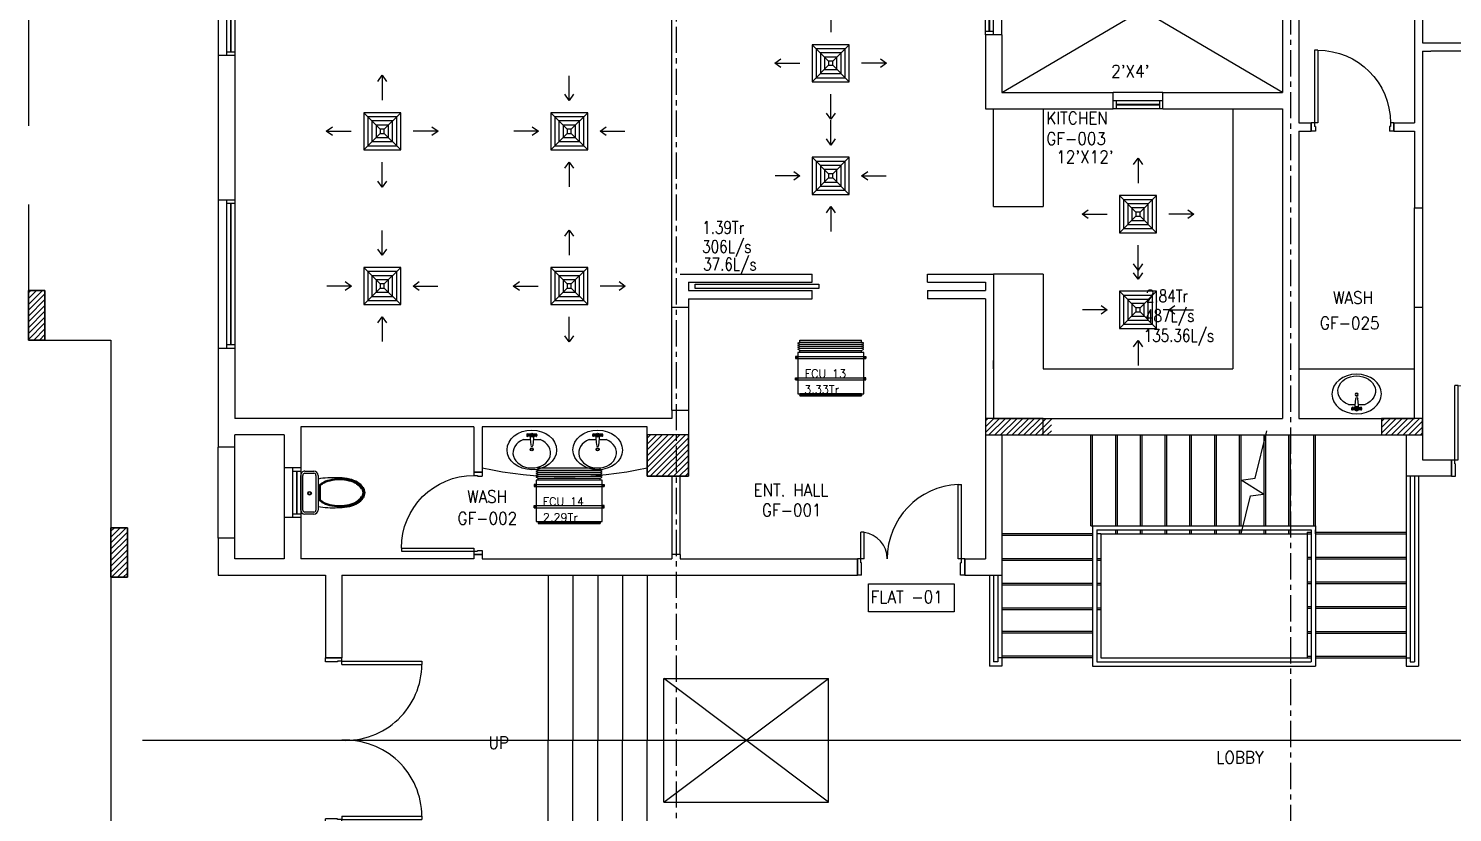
# Model space of a CAD drawing. Header units: millimetres. Extents: x -1288794 to 2153086, y -2701644 to -1335282.
# Drawn here: x 584052 to 601314, y -1492444 to -1482944 of the extents above; entities that cross this region are included whole.
import ezdxf

# ---------------------------------------------------------------- set-up
doc = ezdxf.new("R2010")
doc.units = ezdxf.units.MM
doc.header["$LTSCALE"] = 100
for name, pattern in [('CENTER', [50.8, 31.75, -6.35, 6.35, -6.35]), ('DASHED2', [9.525, 6.35, -3.175]), ('HIDDEN', [9.525, 6.35, -3.175])]:
    doc.linetypes.add(name, pattern=pattern)
for name, color, linetype in [('A-ANNO-TEXT', 8, 'Continuous'), ('A-DOOR', 4, 'Continuous'), ('A-FLOR-OVHD', 4, 'DASHED2'), ('A-FLOR-PFIX', 8, 'Continuous'), ('A-FLOR-SPCL', 8, 'Continuous'), ('A-FLOR-STRS', 8, 'Continuous'), ('A-GLAZ', 5, 'Continuous'), ('A-GRID', 253, 'CENTER'), ('A-WALL-FULL', 8, 'Continuous'), ('AC- SUIPPOR', 7, 'HIDDEN'), ('AC-HLTEXT', 100, 'Continuous'), ('AC-SAD TEXT', 3, 'Continuous'), ('AC-UNIT', 5, 'Continuous'), ('LINE', 1, 'Continuous'), ('RAD RIGHT', 1, 'Continuous'), ('S-COL- HACT.', 9, 'Continuous'), ('S-COL.', 8, 'Continuous'), ('SAD RIGHT', 3, 'Continuous'), ('WALL', 42, 'Continuous')]:
    doc.layers.add(name, color=color, linetype=linetype)
doc.styles.add('ROMAND', font='romand')
doc.styles.add('ROMANS', font='romans.shx', dxfattribs={"width": 0.8})
doc.styles.add('SIMPLEX', font='simplex.shx', dxfattribs={"width": 0.8})
doc.dimstyles.new('100 of DIM2', dxfattribs={"dimscale": 0, "dimtxt": 200, "dimasz": 150, "dimexe": 75, "dimexo": 200, "dimgap": 75, "dimtad": 1, "dimdec": 0, "dimrnd": 5, "dimzin": 0, "dimdsep": 46, "dimtxsty": 'ROMANS', "dimblk": 'ARCHTICK', "dimcen": 100, "dimclrd": 94, "dimclre": 94, "dimclrt": 2, "dimadec": 0, "dimazin": 0, "dimtfac": 1, "dimtdec": 0, "dimtofl": 0, "dimtmove": 2, "dimatfit": 3, "dimldrblk": 'OPEN90', "dimfxl": 75, "dimtolj": 1, "dimtzin": 0, "dimarcsym": 0})
pattern_1 = [(45, (1708407.11, -1109556.65), (-35.355339, 35.355339), [])]

# ---------------------------------------------------------------- blocks, each defined once
blk = doc.blocks.new('D-200-DOUBLE')
for p, q in [((40, 200), (40, 1170)), ((40, 1170), (80, 1170)), ((80, 200), (80, 1170)), ((1920, 200), (1920, 1170)), ((1920, 1170), (1960, 1170)), ((1960, 200), (1960, 1170)), ((80, 200), (0, 200)), ((0, 200), (0, 0)), ((40, 200), (40, 148)), ((1920, 200), (1960, 200)), ((2000, 200), (1960, 200)), ((1960, 200), (1960, 148)), ((2000, 200), (2000, 0)), ((50, 0), (0, 0)), ((40, 148), (50, 148)), ((50, 148), (50, 0)), ((1950, 148), (1950, 0)), ((1960, 148), (1950, 148)), ((2000, 0), (1950, 0))]:
    blk.add_line(p, q)
at = {"linetype": 'Continuous'}
for centre, start, end in [((73, 242), 357.4314, 89.5378), ((1927, 242), 90.4622, 182.5686)]:
    blk.add_arc(centre, 928, start, end, dxfattribs=at)
blk = doc.blocks.new('D-100-R1')
for p, q in [((-80, 980), (-80, 100)), ((-80, 980), (-40, 980)), ((-40, 980), (-40, 55)), ((-1000, 100), (-1000, 0)), ((-1000, 100), (-960, 100)), ((-960, 100), (-960, 55)), ((-960, 55), (-950, 55)), ((-950, 55), (-950, 0)), ((-80, 100), (0, 100)), ((-50, 55), (-50, 0)), ((-50, 55), (-40, 55)), ((-50, 0), (0, 0)), ((0, 100), (0, 0)), ((-1000, 0), (-950, 0))]:
    blk.add_line(p, q)
at = {"linetype": 'Continuous'}
blk.add_arc((-80, 100), 880, 90, 180, dxfattribs=at)
blk = doc.blocks.new('WC-1')
for p, q in [((-210, 0), (210, 0)), ((-260, -160), (-260, -50)), ((-235, -160), (-235, -50)), ((-210, -25), (210, -25)), ((235, -50), (235, -160)), ((260, -50), (260, -160)), ((210, -185), (-210, -185)), ((210, -210), (-210, -210)), ((91, -223), (-91, -223)), ((86, -235), (-86, -235))]:
    blk.add_line(p, q)
for radius in [22.1, 17.1]:
    blk.add_circle((-6, -107), radius)
for centre, radius, start, end in [((-210, -50), 50, 90, 180), ((-210, -160), 50, 180, 270), ((-210, -50), 25, 90, 180), ((-210, -160), 25, 180, 270), ((210, -50), 50, 360, 90), ((210, -50), 25, 360, 90), ((210, -160), 25, 270, 360), ((210, -160), 50, 270, 360), ((722, -383), 904, 168.9529, 184.0632), ((178, -428), 341, 149.8586, 166.4766), ((178, -428), 328, 149.8586, 166.4766), ((69, -365), 214, 138.4152, 149.8586), ((69, -365), 201, 139.9943, 149.8586), ((-69, -365), 201, 30.1414, 40.0057), ((-69, -365), 214, 30.1414, 41.5848), ((-178, -428), 328, 13.5234, 30.1414), ((-178, -428), 341, 13.5234, 30.1414), ((352, -470), 532, 177.5541, 180), ((352, -470), 532, 180, 193.5234), ((352, -470), 520, 166.4766, 180), ((352, -470), 520, 180, 193.5234), ((352, -470), 507, 166.4766, 180), ((352, -470), 507, 180, 193.5234), ((-352, -470), 507, 360, 13.5234), ((-352, -470), 507, 346.4766, 360), ((-352, -470), 520, 360, 13.5234), ((-352, -470), 520, 346.4766, 360), ((-352, -470), 532, 346.4766, 360), ((-352, -470), 532, 360, 2.4459), ((178, -512), 353, 193.5234, 210.1414), ((178, -512), 341, 193.5234, 210.1414), ((178, -512), 328, 193.5234, 210.1414), ((69, -575), 226, 210.1414, 234.4972), ((69, -575), 214, 210.1414, 234.4972), ((69, -575), 201, 210.1414, 234.4972), ((-69, -575), 201, 305.5028, 329.8586), ((-69, -575), 214, 305.5028, 329.8586), ((-69, -575), 226, 305.5028, 329.8586), ((-178, -512), 328, 329.8586, 346.4766), ((-178, -512), 341, 329.8586, 346.4766), ((-178, -512), 353, 329.8586, 346.4766), ((0, -672), 108, 234.4972, 270), ((0, -672), 95.9, 234.4972, 270), ((0, -672), 83.4, 234.4972, 270), ((0, -672), 83.4, 270, 305.5028), ((0, -672), 95.9, 270, 305.5028), ((0, -672), 108, 270, 305.5028)]:
    blk.add_arc(centre, radius, start, end)
at = {"linetype": 'Continuous', "ltscale": 50}
blk.add_arc((-722, -383), 904, 355.9368, 11.0471, dxfattribs=at)
blk = doc.blocks.new('W-180')
for p, q in [((1800, 100), (0, 100)), ((1800, 0), (0, 0)), ((40, 0), (40, 100)), ((1760, 100), (1760, 0))]:
    blk.add_line(p, q)
at = {"linetype": 'Continuous'}
for p, q in [((1760, 53), (40, 53)), ((1760, 47), (40, 47))]:
    blk.add_line(p, q, dxfattribs=at)
blk = doc.blocks.new('W-80')
for p, q in [((800, 100), (0, 100)), ((800, 0), (0, 0)), ((40, 0), (40, 100)), ((760, 100), (760, 0))]:
    blk.add_line(p, q)
at = {"linetype": 'Continuous'}
for p, q in [((760, 53), (40, 53)), ((760, 47), (40, 47))]:
    blk.add_line(p, q, dxfattribs=at)
blk = doc.blocks.new('D-130-R')
for p, q in [((1220, 200), (1220, 1100)), ((1220, 1100), (1260, 1100)), ((1260, 200), (1260, 1100)), ((80, 520), (40, 520)), ((40, 200), (40, 520)), ((80, 200), (80, 520)), ((0, 0), (0, 200)), ((80, 200), (0, 200)), ((40, 150), (40, 200)), ((1300, 200), (1220, 200)), ((1260, 150), (1260, 200)), ((1300, 0), (1300, 200)), ((50, 0), (0, 0)), ((50, 150), (40, 150)), ((50, 0), (50, 150)), ((1260, 150), (1250, 150)), ((1250, 0), (1250, 150)), ((1300, 0), (1250, 0))]:
    blk.add_line(p, q)
for centre, radius, start, end in [((1260, 200), 900, 92.5473, 180), ((40, 200), 320, 0, 82.8192)]:
    blk.add_arc(centre, radius, start, end)
blk = doc.blocks.new('LAV-2')
for p, q in [((-21, 393), (-55, 399)), ((-21, 369), (-55, 363)), ((-24, 385), (-49, 381)), ((-24, 377), (-49, 381)), ((-25, 381), (-13, 258)), ((-19, 381), (17, 381)), ((-1, 363), (-1, 399)), ((23, 381), (11, 257)), ((53, 399), (20, 393)), ((53, 363), (20, 369)), ((47, 381), (23, 385)), ((47, 381), (23, 376)), ((-102, 330), (-23, 330)), ((21, 329), (101, 329))]:
    blk.add_line(p, q)
for centre, radius in [((-1, 381), 24), ((-1, 381), 18), ((-1, 209), 18), ((-1, 209), 13.2)]:
    blk.add_circle(centre, radius)
blk.add_arc((-1, 257), 12, 179.8053, 359.8053)
for centre, major_axis, ratio in [((-1, 202), (-300, 1), 0.8), ((53, 381), (0.1, 18), 0.333333)]:
    blk.add_ellipse(centre, major_axis=major_axis, ratio=ratio)
at = {"extrusion": (0, 0, -1)}
blk.add_ellipse((-55, 381), major_axis=(0.1, 18), ratio=0.333333, dxfattribs=at)
blk.add_ellipse((-1, 166), major_axis=(-228, 1), ratio=0.8, start_param=5.174, end_param=10.533963)
for points, knots in [([(-55, 365), (-55, 366), (-55, 366), (-55, 366), (-55, 366), (-56, 367), (-56, 368), (-57, 370), (-57, 371), (-58, 374), (-58, 375), (-58, 379), (-58, 381), (-58, 386), (-58, 388), (-57, 392), (-57, 393), (-56, 394), (-56, 395), (-55, 396), (-55, 396), (-55, 396), (-55, 397), (-55, 397)], [3.378318, 3.378318, 3.378318, 3.378318, 3.519844, 3.519844, 3.66137, 3.66137, 3.925951, 3.925951, 4.190531, 4.190531, 4.455112, 4.455112, 4.86737, 4.86737, 5.279628, 5.279628, 5.565785, 5.565785, 5.785568, 5.785568, 5.957, 5.957, 6.04646, 6.04646, 6.04646, 6.04646]), ([(-55, 397), (-55, 397), (-54, 396), (-54, 396), (-54, 396), (-53, 395), (-53, 394), (-52, 392), (-52, 391), (-52, 388), (-51, 387), (-51, 383), (-51, 381), (-51, 376), (-52, 374), (-52, 370), (-53, 369), (-53, 368), (-54, 367), (-54, 366), (-54, 366), (-55, 366), (-55, 365), (-55, 365)], [0.236726, 0.236726, 0.236726, 0.236726, 0.378252, 0.378252, 0.519778, 0.519778, 0.784358, 0.784358, 1.048939, 1.048939, 1.313519, 1.313519, 1.725777, 1.725777, 2.138035, 2.138035, 2.424192, 2.424192, 2.643976, 2.643976, 2.815407, 2.815407, 2.904867, 2.904867, 2.904867, 2.904867]), ([(53, 396), (53, 396), (53, 396), (53, 396), (53, 395), (52, 394), (52, 394), (51, 392), (51, 390), (50, 388), (50, 386), (50, 383), (50, 380), (50, 376), (50, 373), (51, 370), (51, 369), (52, 367), (52, 367), (53, 366), (53, 365), (53, 365), (53, 365), (53, 365)], [0.236726, 0.236726, 0.236726, 0.236726, 0.378252, 0.378252, 0.519778, 0.519778, 0.784358, 0.784358, 1.048939, 1.048939, 1.313519, 1.313519, 1.725777, 1.725777, 2.138035, 2.138035, 2.424192, 2.424192, 2.643976, 2.643976, 2.815407, 2.815407, 2.904867, 2.904867, 2.904867, 2.904867]), ([(53, 365), (53, 365), (53, 365), (54, 366), (54, 366), (55, 367), (55, 368), (56, 370), (56, 371), (56, 373), (57, 375), (57, 379), (57, 381), (57, 386), (56, 388), (56, 391), (55, 392), (55, 394), (54, 395), (54, 396), (54, 396), (54, 396), (53, 396), (53, 396)], [3.378318, 3.378318, 3.378318, 3.378318, 3.519844, 3.519844, 3.66137, 3.66137, 3.925951, 3.925951, 4.190531, 4.190531, 4.455112, 4.455112, 4.86737, 4.86737, 5.279628, 5.279628, 5.565785, 5.565785, 5.785568, 5.785568, 5.957, 5.957, 6.04646, 6.04646, 6.04646, 6.04646])]:
    blk.add_open_spline(points, degree=3, knots=knots)
blk = doc.blocks.new('W-60')
for p, q in [((600, 100), (0, 100)), ((600, 0), (0, 0)), ((40, 0), (40, 100)), ((560, 100), (560, 0))]:
    blk.add_line(p, q)
at = {"linetype": 'Continuous'}
for p, q in [((560, 53), (40, 53)), ((560, 47), (40, 47))]:
    blk.add_line(p, q, dxfattribs=at)
blk = doc.blocks.new('_ArchTick')
at = {"color": 0, "linetype": 'ByBlock', "const_width": 0.15}
blk.add_lwpolyline([(-0.5, -0.5), (0.5, 0.5)], dxfattribs=at)
blk = doc.blocks.new('A$C44FB0367')
at = {"layer": 'WALL', "ltscale": 30}
h = blk.add_hatch(dxfattribs=at)
h.set_pattern_fill('NET3', color=2, scale=100, style=0)
h.set_pattern_definition([(0, (19935.246, -11666.627), (0, 12.5), []), (60, (19935.246, -11666.627), (-10.8253175, 6.25), []), (120, (19935.246, -11666.627), (-10.8253175, -6.25), [])])
h.paths.add_polyline_path([(775, 250), (775, 275), (25, 275), (25, 250)])
at = {"layer": 'WALL', "color": 5, "ltscale": 30}
for p, q in [((25, 250), (25, 275)), ((25, 275), (775, 275)), ((775, 250), (775, 275))]:
    blk.add_line(p, q, dxfattribs=at)
at = {"layer": 'WALL', "color": 8, "ltscale": 30}
for p, q in [((25, -275), (0, -287.5)), ((0, -287.5), (25, -300)), ((25, -300), (0, -312.5)), ((0, -312.5), (25, -325)), ((25, -325), (0, -337.5)), ((0, -337.5), (25, -350)), ((25, -250), (25, -275)), ((25, -250), (25, -275)), ((25, -275), (775, -275)), ((25, -300), (775, -300)), ((25, -325), (775, -325)), ((775, -250), (775, -275)), ((775, -275), (800, -287.5)), ((800, -287.5), (775, -300)), ((775, -300), (800, -312.5)), ((800, -312.5), (775, -325)), ((775, -325), (800, -337.5)), ((800, -337.5), (775, -350)), ((25, -350), (0, -362.5)), ((0, -362.5), (25, -375)), ((25, -350), (775, -350)), ((25, -375), (775, -375)), ((25, -375), (25, -400)), ((25, -400), (775, -400)), ((775, -350), (800, -362.5)), ((800, -362.5), (775, -375)), ((775, -375), (775, -400))]:
    blk.add_line(p, q, dxfattribs=at)
at = {"layer": 'WALL', "color": 5, "ltscale": 30}
blk.add_lwpolyline([(0, 250), (800, 250), (800, -250), (0, -250)], close=True, dxfattribs=at)
blk = doc.blocks.new('A$C5F1D0244')
at = {"layer": 'AC- SUIPPOR', "ltscale": 5}
for p, q in [((-25, 425), (-25, -425)), ((0, 425), (0, -425))]:
    blk.add_line(p, q, dxfattribs=at)
at = {"layer": 'AC- SUIPPOR', "ltscale": 30}
for points in [[(-25, 400), (0, 400), (0, 425), (-25, 425)], [(-25, -400), (0, -400), (0, -425), (-25, -425)]]:
    blk.add_lwpolyline(points, close=True, dxfattribs=at)
for centre in [(-12.5, 412.5), (-12.5, -412.5)]:
    blk.add_circle(centre, 5, dxfattribs=at)
blk = doc.blocks.new('SD RIGHT')
at = {"layer": 'SAD RIGHT'}
for p, q in [((-225, 225), (-25, 25)), ((225, 225), (25, 25)), ((-25, -25), (-225, -225)), ((225, -225), (25, -25))]:
    blk.add_line(p, q, dxfattribs=at)
for points in [[(-225, -225), (225, -225), (225, 225), (-225, 225)], [(-175, -175), (175, -175), (175, 175), (-175, 175)], [(-125, -125), (125, -125), (125, 125), (-125, 125)], [(-75, -75), (75, -75), (75, 75), (-75, 75)], [(-25, -25), (25, -25), (25, 25), (-25, 25)]]:
    blk.add_lwpolyline(points, close=True, dxfattribs=at)
for points in [[(0, 678), (0, 375)], [(-678, 0), (-375, 0)], [(678, 0), (375, 0)], [(0, -678), (0, -375)]]:
    blk.add_leader(points, dimstyle='100 of DIM2', override={"dimscale": 1, "dimasz": 75, "dimtad": 0, "dimclrd": 256, "dimfxl": 0.2}, dxfattribs=at)
blk = doc.blocks.new('RAD RIGHT CENTER')
at = {"layer": 'RAD RIGHT'}
for p, q in [((-225, 225), (-25, 25)), ((225, 225), (25, 25)), ((-25, -25), (-225, -225)), ((25, -25), (225, -225))]:
    blk.add_line(p, q, dxfattribs=at)
for points in [[(-225, -225), (225, -225), (225, 225), (-225, 225)], [(-175, -175), (175, -175), (175, 175), (-175, 175)], [(-125, -125), (125, -125), (125, 125), (-125, 125)], [(-75, -75), (75, -75), (75, 75), (-75, 75)], [(-25, -25), (25, -25), (25, 25), (-25, 25)]]:
    blk.add_lwpolyline(points, close=True, dxfattribs=at)
for points in [[(0, 373), (0, 673)], [(-373, 0), (-673, 0)], [(373, 0), (673, 0)], [(0, -373), (0, -673)]]:
    blk.add_leader(points, dimstyle='100 of DIM2', override={"dimscale": 1, "dimasz": 75, "dimtad": 0, "dimclrd": 1, "dimfxl": 0.2}, dxfattribs=at)

msp = doc.modelspace()

# ---------------------------------------------------------------- hatches: boundary and pattern name
at = {"layer": 'S-COL- HACT.', "linetype": 'Continuous', "ltscale": 3}
h = msp.add_hatch(dxfattribs=at)
h.set_pattern_fill('ANSI31', color=256, scale=400, style=0)
h.set_pattern_definition(pattern_1)
h.paths.add_polyline_path([(584051.9, -1486118.6), (584051.9, -1486718.6), (584251.9, -1486718.6), (584251.9, -1486118.6)])
h = msp.add_hatch(dxfattribs=at)
h.set_pattern_fill('ANSI31', color=256, scale=400, style=0)
h.set_pattern_definition(pattern_1)
h.paths.add_polyline_path([(595651.9, -1487868.6), (596451.9, -1487868.6), (596451.9, -1487668.6), (595651.9, -1487668.6)])
h = msp.add_hatch(dxfattribs=at)
h.set_pattern_fill('ANSI31', color=256, scale=400, style=0)
h.set_pattern_definition(pattern_1)
h.paths.add_polyline_path([(600451.9, -1487868.6), (600951.9, -1487868.6), (600951.9, -1487668.6), (600451.9, -1487668.6)])
h = msp.add_hatch(dxfattribs=at)
h.set_pattern_fill('ANSI31', color=256, scale=400, style=0)
h.set_pattern_definition(pattern_1)
h.paths.add_polyline_path([(591551.9, -1488368.6), (592051.9, -1488368.6), (592051.9, -1487868.6), (591551.9, -1487868.6)])
h = msp.add_hatch(dxfattribs=at)
h.set_pattern_fill('ANSI31', color=256, scale=400, style=0)
h.set_pattern_definition(pattern_1)
h.paths.add_polyline_path([(591551.9, -1488368.6), (592051.9, -1488368.6), (592051.9, -1487868.6), (591551.9, -1487868.6)])
h = msp.add_hatch(dxfattribs=at)
h.set_pattern_fill('ANSI31', color=256, scale=400, style=0)
h.set_pattern_definition(pattern_1)
h.paths.add_polyline_path([(585051.9, -1488993.6), (585051.9, -1489593.6), (585251.9, -1489593.6), (585251.9, -1488993.6)])

# ---------------------------------------------------------------- linework, layer by layer
msp.add_line((591851.9, -1486318.6), (591851.9, -1480850))
at = {"layer": 'A-ANNO-TEXT', "color": 5}
msp.add_lwpolyline([(594232.9, -1489671.5), (595275.3, -1489671.5), (595275.3, -1490013.9), (594232.9, -1490013.9)], close=True, dxfattribs=at)
at = {"layer": 'A-DOOR', "ltscale": 3}
msp.add_lwpolyline([(592131.8, -1486093.6), (592131.8, -1486043.6), (593631.8, -1486043.6), (593631.8, -1486093.6), (592131.8, -1486093.6)], dxfattribs=at)
at = {"layer": 'A-FLOR-OVHD', "linetype": 'Continuous', "ltscale": 3}
for p, q in [((601051.9, -1483118.6), (602851.9, -1483118.6)), ((602851.9, -1483218.6), (601051.9, -1483218.6)), ((600851.9, -1486318.6), (600851.9, -1485118.6)), ((600851.9, -1486318.6), (600851.9, -1485118.6)), ((600951.9, -1485118.6), (600951.9, -1486318.6)), ((600951.9, -1485118.6), (600951.9, -1486318.6)), ((591851.9, -1487568.6), (591851.9, -1486318.6)), ((592051.9, -1486318.6), (592051.9, -1487568.6)), ((584051.9, -1486718.6), (585051.9, -1486718.6)), ((584051.9, -1486718.6), (585051.9, -1486718.6)), ((585051.9, -1486718.6), (585051.9, -1496418.6)), ((585051.9, -1486718.6), (585051.9, -1496418.6)), ((591851.9, -1488368.6), (591851.9, -1489318.6)), ((591951.9, -1489318.6), (591951.9, -1488368.6))]:
    msp.add_line(p, q, dxfattribs=at)
at = {"layer": 'A-FLOR-OVHD', "linetype": 'Continuous'}
for p, q in [((596951.9, -1488968.6), (596951.9, -1487868.6)), ((597251.9, -1488968.6), (597251.9, -1487868.6)), ((597551.9, -1488968.6), (597551.9, -1487868.6)), ((597851.9, -1488968.6), (597851.9, -1487868.6)), ((598151.9, -1488968.6), (598151.9, -1487868.6)), ((598451.9, -1488968.6), (598451.9, -1487868.6)), ((598751.9, -1488968.6), (598751.9, -1487868.6)), ((599051.9, -1488968.6), (599051.9, -1487868.6)), ((599651.9, -1488968.6), (599651.9, -1487868.6)), ((596951.9, -1489068.6), (595851.9, -1489068.6)), ((599651.9, -1489068.6), (600751.9, -1489068.6)), ((596951.9, -1489368.6), (595851.9, -1489368.6)), ((599651.9, -1489368.6), (600751.9, -1489368.6)), ((596951.9, -1489668.6), (595851.9, -1489668.6)), ((599651.9, -1489668.6), (600751.9, -1489668.6)), ((596951.9, -1489968.6), (595851.9, -1489968.6)), ((599651.9, -1489968.6), (600751.9, -1489968.6)), ((596951.9, -1490268.6), (595851.9, -1490268.6)), ((599651.9, -1490268.6), (600751.9, -1490268.6)), ((595851.9, -1490568.6), (595801.9, -1490568.6)), ((596951.9, -1490568.6), (595851.9, -1490568.6)), ((599651.9, -1490568.6), (600751.9, -1490568.6)), ((600751.9, -1490568.6), (600801.9, -1490568.6))]:
    msp.add_line(p, q, dxfattribs=at)
at = {"layer": 'A-FLOR-OVHD', "ltscale": 3}
msp.add_lwpolyline([(607651.9, -1472568.6), (599251.9, -1472568.6), (599251.9, -1473868.6), (597951.9, -1473868.6), (597951.9, -1472568.6), (593651.9, -1472568.6), (593651.9, -1472968.6), (591951.9, -1472968.6), (591951.9, -1472568.6), (585051.9, -1472568.6), (585051.9, -1482218.6), (584051.9, -1482218.6), (584051.9, -1486718.6)], dxfattribs=at)
at = {"layer": 'A-FLOR-SPCL', "ltscale": 3}
for p, q in [((595851.9, -1483718.6), (599251.9, -1481718.6)), ((599251.9, -1483718.6), (595851.9, -1481718.6)), ((595751.9, -1485098.6), (595751.9, -1483918.6)), ((596351.9, -1483918.6), (596351.9, -1485098.6)), ((598651.9, -1483918.6), (598651.9, -1487068.6)), ((595751.9, -1485098.6), (596351.9, -1485098.6)), ((596351.9, -1485918.6), (595751.9, -1485918.6)), ((596351.9, -1485918.6), (596351.9, -1487068.6)), ((596351.9, -1487068.6), (598651.9, -1487068.6)), ((599451.9, -1487068.6), (600851.9, -1487068.6)), ((590351.9, -1489568.6), (590351.9, -1491568.6)), ((590651.9, -1489568.6), (590651.9, -1491568.6)), ((590951.9, -1489568.6), (590951.9, -1491568.6)), ((591251.9, -1489568.6), (591251.9, -1491568.6)), ((591551.9, -1489568.6), (591551.9, -1491568.6)), ((590351.9, -1493568.6), (590351.9, -1491568.6)), ((590651.9, -1493568.6), (590651.9, -1491568.6)), ((590951.9, -1493568.6), (590951.9, -1491568.6)), ((591251.9, -1493568.6), (591251.9, -1491568.6)), ((591551.9, -1493568.6), (591551.9, -1491568.6))]:
    msp.add_line(p, q, dxfattribs=at)
msp.add_arc((590551.9, -1483551.9), 4821.5, 258.02979, 281.97021, dxfattribs=at)
at = {"layer": 'A-FLOR-STRS', "ltscale": 3}
for p, q in [((598920.5, -1488394.4), (599064.4, -1487818.6)), ((596931.9, -1488968.6), (596931.9, -1487868.6)), ((597231.9, -1488968.6), (597231.9, -1487868.6)), ((597531.9, -1488968.6), (597531.9, -1487868.6)), ((597831.9, -1488968.6), (597831.9, -1487868.6)), ((598131.9, -1488968.6), (598131.9, -1487868.6)), ((598431.9, -1488968.6), (598431.9, -1487868.6)), ((598731.9, -1488968.6), (598731.9, -1487868.6)), ((599031.9, -1488968.6), (599031.9, -1487868.6)), ((599331.9, -1488968.6), (599331.9, -1487868.6)), ((599351.9, -1488968.6), (599351.9, -1487868.6)), ((599631.9, -1488968.6), (599631.9, -1487868.6)), ((600751.9, -1488368.6), (600751.9, -1489368.6)), ((600801.9, -1488368.6), (600801.9, -1489356.1)), ((600851.9, -1488368.6), (600851.9, -1490618.6)), ((600901.9, -1488368.6), (600901.9, -1490668.6)), ((598751.9, -1488418.6), (598920.5, -1488394.4)), ((599023.2, -1488588.1), (598751.9, -1488418.6)), ((598751.9, -1489068.6), (598867, -1488608.3)), ((598867, -1488608.3), (599023.2, -1488588.1)), ((596931.9, -1488968.6), (599651.9, -1488968.6)), ((596951.9, -1488968.6), (596951.9, -1490668.6)), ((597001.9, -1489018.6), (597001.9, -1490618.6)), ((597001.9, -1489018.6), (599601.9, -1489018.6)), ((597231.9, -1489068.6), (597231.9, -1489018.6)), ((597251.9, -1489068.6), (597251.9, -1489018.6)), ((597531.9, -1489068.6), (597531.9, -1489018.6)), ((597551.9, -1489068.6), (597551.9, -1489018.6)), ((597831.9, -1489068.6), (597831.9, -1489018.6)), ((597851.9, -1489068.6), (597851.9, -1489018.6)), ((598131.9, -1489068.6), (598131.9, -1489018.6)), ((598151.9, -1489068.6), (598151.9, -1489018.6)), ((598431.9, -1489068.6), (598431.9, -1489018.6)), ((598451.9, -1489068.6), (598451.9, -1489018.6)), ((598731.9, -1489068.6), (598731.9, -1489018.6)), ((598751.9, -1489068.6), (598751.9, -1489018.6)), ((599031.9, -1489068.6), (599031.9, -1489018.6)), ((599051.9, -1489068.6), (599051.9, -1489018.6)), ((599331.9, -1489068.6), (599331.9, -1489018.6)), ((599351.9, -1489068.6), (599351.9, -1489018.6)), ((599551.9, -1489048.6), (599551.9, -1489668.6)), ((599551.9, -1489048.6), (599601.9, -1489048.6)), ((599551.9, -1489048.6), (599601.9, -1489048.6)), ((599601.9, -1489018.6), (599601.9, -1490618.6)), ((599651.9, -1488968.6), (599651.9, -1490668.6)), ((599651.9, -1489068.6), (599651.9, -1489018.6)), ((599651.9, -1489048.6), (600751.9, -1489048.6)), ((596951.9, -1489088.6), (595851.9, -1489088.6)), ((597051.9, -1489068.6), (597001.9, -1489068.6)), ((597051.9, -1489068.6), (599551.9, -1489068.6)), ((597051.9, -1489068.6), (597051.9, -1490268.6)), ((599551.9, -1489068.6), (599601.9, -1489068.6)), ((599551.9, -1489068.6), (599601.9, -1489068.6)), ((596951.9, -1489388.6), (595851.9, -1489388.6)), ((597051.9, -1489368.6), (597001.9, -1489368.6)), ((597051.9, -1489388.6), (597001.9, -1489388.6)), ((599551.9, -1489348.6), (599601.9, -1489348.6)), ((599551.9, -1489368.6), (599601.9, -1489368.6)), ((599651.9, -1489348.6), (600751.9, -1489348.6)), ((600751.9, -1489368.6), (600751.9, -1490668.6)), ((600801.9, -1489356.1), (600801.9, -1490618.6)), ((595701.9, -1489568.6), (595701.9, -1490668.6)), ((595751.9, -1489568.6), (595751.9, -1490618.6)), ((595801.9, -1489568.6), (595801.9, -1490618.6)), ((595851.9, -1489568.6), (595851.9, -1490668.6)), ((596951.9, -1489688.6), (595851.9, -1489688.6)), ((597051.9, -1489668.6), (597001.9, -1489668.6)), ((597051.9, -1489688.6), (597001.9, -1489688.6)), ((599551.9, -1489648.6), (599601.9, -1489648.6)), ((599551.9, -1489668.6), (599551.9, -1490568.6)), ((599551.9, -1489668.6), (599601.9, -1489668.6)), ((599651.9, -1489648.6), (600751.9, -1489648.6)), ((596951.9, -1489988.6), (595851.9, -1489988.6)), ((597051.9, -1489968.6), (597001.9, -1489968.6)), ((597051.9, -1489988.6), (597001.9, -1489988.6)), ((599551.9, -1489948.6), (599601.9, -1489948.6)), ((599551.9, -1489968.6), (599601.9, -1489968.6)), ((599651.9, -1489948.6), (600751.9, -1489948.6)), ((596951.9, -1490248.6), (595851.9, -1490248.6)), ((597051.9, -1490268.6), (597051.9, -1490568.6)), ((599551.9, -1490248.6), (599601.9, -1490248.6)), ((599551.9, -1490268.6), (599601.9, -1490268.6)), ((599651.9, -1490248.6), (600751.9, -1490248.6)), ((596951.9, -1490548.6), (595851.9, -1490548.6)), ((597051.9, -1490568.6), (599551.9, -1490568.6)), ((599551.9, -1490548.6), (599601.9, -1490548.6)), ((599551.9, -1490568.6), (599601.9, -1490568.6)), ((599651.9, -1490548.6), (600751.9, -1490548.6)), ((595851.9, -1490668.6), (595701.9, -1490668.6)), ((595801.9, -1490618.6), (595751.9, -1490618.6)), ((596951.9, -1490668.6), (599651.9, -1490668.6)), ((597001.9, -1490618.6), (599601.9, -1490618.6)), ((600751.9, -1490668.6), (600901.9, -1490668.6)), ((600801.9, -1490618.6), (600851.9, -1490618.6))]:
    msp.add_line(p, q, dxfattribs=at)
at = {"layer": 'A-GLAZ', "ltscale": 3}
for p, q in [((586351.9, -1481468.6), (586351.9, -1483268.6)), ((595851.9, -1483018.6), (595851.9, -1482218.6)), ((597801.9, -1483718.6), (597201.9, -1483718.6)), ((586351.9, -1485018.6), (586351.9, -1486818.6)), ((586351.9, -1489118.6), (586351.9, -1488018.6)), ((586551.9, -1489118.6), (586551.9, -1488018.6)), ((587151.9, -1488268.6), (587151.9, -1488868.6))]:
    msp.add_line(p, q, dxfattribs=at)
at = {"layer": 'A-GRID', "ltscale": 0.1}
for p, q in [((591901.9, -1465142.6), (591901.9, -1513277)), ((599351.9, -1466442.6), (599351.9, -1514577))]:
    msp.add_line(p, q, dxfattribs=at)
at = {"layer": 'A-WALL-FULL', "ltscale": 3}
for p, q in [((600851.9, -1481568.6), (600851.9, -1484086.6)), ((600951.9, -1481568.6), (600951.9, -1483118.6)), ((599251.9, -1482818.6), (599251.9, -1483718.6)), ((599451.9, -1482818.6), (599451.9, -1484086.6)), ((595851.9, -1483018.6), (595651.9, -1483018.6)), ((595651.9, -1483018.6), (595651.9, -1483918.6)), ((595851.9, -1483018.6), (595851.9, -1483718.6)), ((600951.9, -1483118.6), (601051.9, -1483118.6)), ((586351.9, -1483268.6), (586551.9, -1483268.6)), ((586351.9, -1483268.6), (586351.9, -1485018.6)), ((586551.9, -1483268.6), (586551.9, -1485018.6)), ((600951.9, -1483218.6), (600951.9, -1485118.6)), ((600951.9, -1483218.6), (601051.9, -1483218.6)), ((595851.9, -1483718.6), (597201.9, -1483718.6)), ((597201.9, -1483918.6), (597201.9, -1483718.6)), ((597801.9, -1483718.6), (599251.9, -1483718.6)), ((597801.9, -1483918.6), (597801.9, -1483718.6)), ((595651.9, -1483918.6), (597201.9, -1483918.6)), ((597801.9, -1483918.6), (599251.9, -1483918.6)), ((599251.9, -1483918.6), (599251.9, -1487068.6)), ((599251.9, -1483918.6), (599251.9, -1487668.6)), ((599451.9, -1484086.6), (599601.9, -1484086.6)), ((599451.9, -1484186.6), (599601.9, -1484186.6)), ((599451.9, -1484186.6), (599451.9, -1487668.6)), ((599601.9, -1484186.6), (599601.9, -1484086.6)), ((600601.9, -1484086.6), (600851.9, -1484086.6)), ((600601.9, -1484186.6), (600601.9, -1484086.6)), ((600601.9, -1484186.6), (600851.9, -1484186.6)), ((600851.9, -1484186.6), (600851.9, -1485118.6)), ((586351.9, -1485018.6), (586551.9, -1485018.6)), ((600851.9, -1485118.6), (600951.9, -1485118.6)), ((591951.9, -1485918.6), (593551.9, -1485918.6)), ((593551.9, -1486018.6), (593551.9, -1485918.6)), ((594951.9, -1486018.6), (594951.9, -1485918.6)), ((594951.9, -1485918.6), (595751.9, -1485918.6)), ((595751.9, -1485918.6), (595751.9, -1487668.6)), ((584251.9, -1486118.6, 0), (584051.9, -1486118.6, 0)), ((584051.9, -1486118.6, 0), (584051.9, -1486718.6)), ((584251.9, -1486718.6, 0), (584251.9, -1486118.6, 0)), ((592051.9, -1486018.6), (593551.9, -1486018.6)), ((592051.9, -1486018.6), (592051.9, -1486118.6)), ((592051.9, -1486118.6), (593551.9, -1486118.6)), ((593551.9, -1486218.6), (593551.9, -1486118.6)), ((594951.9, -1486018.6), (595651.9, -1486018.6)), ((594951.9, -1486118.6), (595651.9, -1486118.6)), ((594951.9, -1486118.6), (594951.9, -1486218.6)), ((595651.9, -1486018.6), (595651.9, -1486118.6)), ((592051.9, -1486218.6), (592051.9, -1486318.6)), ((592051.9, -1486218.6), (593551.9, -1486218.6)), ((595651.9, -1486218.6), (594951.9, -1486218.6)), ((595651.9, -1486218.6), (595651.9, -1489368.6)), ((591851.9, -1486318.6), (592051.9, -1486318.6)), ((600851.9, -1486318.6), (600951.9, -1486318.6)), ((600851.9, -1487668.6), (600851.9, -1486318.6)), ((600951.9, -1486318.6), (600951.9, -1488168.6)), ((584051.9, -1486718.6), (584251.9, -1486718.6, 0)), ((586351.9, -1486818.6), (586351.9, -1488018.6)), ((586351.9, -1486818.6), (586551.9, -1486818.6)), ((586551.9, -1486818.6), (586551.9, -1487668.6)), ((595751.9, -1487068.6), (595751.9, -1486968.6)), ((591851.9, -1487668.6), (586551.9, -1487668.6)), ((591851.9, -1487568.6), (592051.9, -1487568.6)), ((591851.9, -1487568.6), (591851.9, -1487668.6)), ((592051.9, -1487568.6), (592051.9, -1488368.6)), ((595751.9, -1487668.6), (599251.9, -1487668.6)), ((599451.9, -1487668.6), (600851.9, -1487668.6)), ((587351.9, -1487768.6), (587351.9, -1488268.6)), ((589451.9, -1487768.6), (587351.9, -1487768.6)), ((589451.9, -1487768.6), (589451.9, -1488318.6)), ((589551.9, -1487768.6), (589551.9, -1488318.6)), ((591551.9, -1487768.6), (589551.9, -1487768.6)), ((591551.9, -1488368.6), (591551.9, -1487768.6)), ((586551.9, -1488018.6), (586351.9, -1488018.6)), ((587151.9, -1487868.6), (586551.9, -1487868.6)), ((586551.9, -1488018.6), (586551.9, -1487868.6)), ((587151.9, -1487868.6), (587151.9, -1488268.6)), ((595851.9, -1487868.6), (600751.9, -1487868.6)), ((595851.9, -1487868.6), (595851.9, -1489568.6)), ((600751.9, -1487868.6), (600751.9, -1488368.6)), ((600951.9, -1488168.6), (601301.9, -1488168.6)), ((601301.9, -1488168.6), (601301.9, -1488368.6)), ((587351.9, -1488268.6), (587151.9, -1488268.6)), ((589551.9, -1488318.6), (589451.9, -1488318.6)), ((592051.9, -1488368.6), (591551.9, -1488368.6)), ((601301.9, -1488368.6), (600751.9, -1488368.6)), ((587351.9, -1488868.6), (587151.9, -1488868.6)), ((587151.9, -1488868.6), (587151.9, -1489368.6)), ((587351.9, -1488868.6), (587351.9, -1489368.6)), ((585051.9, -1489593.6), (585051.9, -1488993.6)), ((585051.9, -1488993.6), (585251.9, -1488993.6)), ((585251.9, -1488993.6), (585251.9, -1489593.6)), ((586551.9, -1489118.6), (586351.9, -1489118.6)), ((586351.9, -1489118.6), (586351.9, -1489568.6)), ((586551.9, -1489368.6), (586551.9, -1489118.6)), ((587151.9, -1489368.6), (586551.9, -1489368.6)), ((589451.9, -1489368.6), (587351.9, -1489368.6)), ((589551.9, -1489318.6), (589451.9, -1489318.6)), ((589451.9, -1489318.6), (589451.9, -1489368.6)), ((589551.9, -1489318.6), (589551.9, -1489368.6)), ((589551.9, -1489368.6), (591851.9, -1489368.6)), ((591851.9, -1489318.6), (591851.9, -1489368.6)), ((591951.9, -1489318.6), (591851.9, -1489318.6)), ((591951.9, -1489318.6), (591951.9, -1489368.6)), ((591951.9, -1489368.6), (594101.9, -1489368.6)), ((594101.9, -1489368.6), (594101.9, -1489568.6)), ((595401.9, -1489368.6), (595401.9, -1489568.6)), ((595401.9, -1489368.6), (595651.9, -1489368.6)), ((595501.9, -1489368.6), (595651.9, -1489368.6)), ((586351.9, -1489568.6), (587651.9, -1489568.6)), ((587651.9, -1489568.6), (587651.9, -1490568.6)), ((587851.9, -1489568.6), (594101.9, -1489568.6)), ((587851.9, -1489568.6), (587851.9, -1490568.6)), ((595401.9, -1489568.6), (595851.9, -1489568.6)), ((595501.9, -1489568.6), (595851.9, -1489568.6)), ((585251.9, -1489593.6, 0), (585051.9, -1489593.6)), ((587651.9, -1490568.6), (587851.9, -1490568.6)), ((585435.8, -1491568.6), (611851.9, -1491568.6))]:
    msp.add_line(p, q, dxfattribs=at)
at = {"layer": 'A-WALL-FULL', "linetype": 'Continuous', "ltscale": 3, "elevation": 0}
msp.add_lwpolyline([(584051.9, -1486118.6), (584251.9, -1486118.6), (584251.9, -1486718.6), (584051.9, -1486718.6)], close=True, dxfattribs=at)
at = {"layer": 'LINE', "linetype": 'CENTER', "ltscale": 0.8}
for p, q in [((591751.9, -1492318.6), (593751.9, -1490818.6)), ((593751.9, -1492318.6), (591751.9, -1490818.6)), ((591751.9, -1490818.6), (593751.9, -1490818.6)), ((591751.9, -1492318.6), (591751.9, -1490818.6)), ((593751.9, -1492318.6), (593751.9, -1490818.6)), ((591751.9, -1492318.6), (593751.9, -1492318.6))]:
    msp.add_line(p, q, dxfattribs=at)
at = {"layer": 'S-COL.', "linetype": 'Continuous', "ltscale": 3, "elevation": 0}
msp.add_lwpolyline([(584051.9, -1486118.6), (584051.9, -1486718.6), (584251.9, -1486718.6), (584251.9, -1486118.6)], close=True, dxfattribs=at)
msp.add_lwpolyline([(584051.9, -1486118.6), (584051.9, -1486718.6), (584251.9, -1486718.6), (584251.9, -1486118.6)], close=True, dxfattribs=at)
msp.add_lwpolyline([(584051.9, -1486118.6), (584051.9, -1486718.6), (584251.9, -1486718.6), (584251.9, -1486118.6)], close=True, dxfattribs=at)
at = {"layer": 'S-COL.', "linetype": 'Continuous', "ltscale": 3}
for points in [[(595651.9, -1487868.6), (596351.9, -1487868.6), (596351.9, -1487668.6), (595651.9, -1487668.6)], [(595651.9, -1487868.6), (596351.9, -1487868.6), (596351.9, -1487668.6), (595651.9, -1487668.6)], [(595651.9, -1487868.6), (596351.9, -1487868.6), (596351.9, -1487668.6), (595651.9, -1487668.6)], [(600451.9, -1487868.6), (600951.9, -1487868.6), (600951.9, -1487668.6), (600451.9, -1487668.6)], [(600451.9, -1487868.6), (600951.9, -1487868.6), (600951.9, -1487668.6), (600451.9, -1487668.6)], [(591551.9, -1488368.6), (592051.9, -1488368.6), (592051.9, -1487868.6), (591551.9, -1487868.6)], [(585051.9, -1488993.6), (585051.9, -1489593.6), (585251.9, -1489593.6), (585251.9, -1488993.6)], [(585051.9, -1488993.6), (585051.9, -1489593.6), (585251.9, -1489593.6), (585251.9, -1488993.6)], [(585051.9, -1488993.6), (585051.9, -1489593.6), (585251.9, -1489593.6), (585251.9, -1488993.6)]]:
    msp.add_lwpolyline(points, close=True, dxfattribs=at)

# ---------------------------------------------------------------- block references
at = {"ltscale": 30, "rotation": 89.99999999999999}
for p in [(593776.9, -1486919.3), (590607.4, -1488469.3)]:
    msp.add_blockref('A$C5F1D0244', p, dxfattribs=at)
at = {"ltscale": 30, "xscale": -1, "rotation": 90}
for p in [(593776.9, -1487200.5), (590607.4, -1488750.5)]:
    msp.add_blockref('A$C5F1D0244', p, dxfattribs=at)
at = {"layer": 'A-DOOR', "ltscale": 3, "xscale": -1}
for name, p in [('D-100-R1', (599601.9, -1484186.6)), ('D-130-R', (602601.9, -1488368.6))]:
    msp.add_blockref(name, p, dxfattribs=at)
at = {"layer": 'A-DOOR', "ltscale": 3, "xscale": -1, "rotation": 90}
msp.add_blockref('D-100-R1', (589551.9, -1489318.6), dxfattribs=at)
at = {"layer": 'A-DOOR', "ltscale": 3}
msp.add_blockref('D-130-R', (594101.9, -1489568.6), dxfattribs=at)
at = {"layer": 'A-DOOR', "ltscale": 3, "rotation": 270}
msp.add_blockref('D-200-DOUBLE', (587651.9, -1490568.6), dxfattribs=at)
at = {"layer": 'A-FLOR-PFIX', "ltscale": 3, "xscale": -1, "rotation": 180}
msp.add_blockref('LAV-2', (600154, -1487170), dxfattribs=at)
at = {"layer": 'A-FLOR-PFIX', "ltscale": 3}
for p in [(590154, -1488252.4), (590952.4, -1488252.4)]:
    msp.add_blockref('LAV-2', p, dxfattribs=at)
at = {"layer": 'A-FLOR-PFIX', "ltscale": 3, "rotation": 90}
msp.add_blockref('WC-1', (587351.9, -1488568.6), dxfattribs=at)
at = {"layer": 'A-GLAZ', "ltscale": 3}
for name, p, rotation in [('W-180', (586551.9, -1483268.6), 90), ('W-80', (595651.9, -1482218.6), 270), ('W-180', (586551.9, -1486818.6), 90), ('W-60', (587351.9, -1488868.6), 90)]:
    msp.add_blockref(name, p, dxfattribs=dict(at, rotation=rotation))
msp.add_blockref('W-60', (597201.9, -1483918.6), dxfattribs=at)
at = {"layer": 'AC-UNIT', "color": 6, "ltscale": 30, "xscale": -1, "rotation": 180}
for p in [(593376.9, -1487118.6), (590207.4, -1488668.6)]:
    msp.add_blockref('A$C44FB0367', p, dxfattribs=at)
at = {"layer": 'RAD RIGHT'}
for p in [(590607.4, -1484189.1), (593776.9, -1484728.9), (588340.2, -1486064.1), (597501.9, -1486352.8)]:
    msp.add_blockref('RAD RIGHT CENTER', p, dxfattribs=at)
at = {"layer": 'SAD RIGHT'}
for p in [(593776.9, -1483364.7), (588340.2, -1484189.1), (597501.9, -1485193.3), (590607.4, -1486064.1)]:
    msp.add_blockref('SD RIGHT', p, dxfattribs=at)

# ---------------------------------------------------------------- texts
at = {"layer": 'A-ANNO-TEXT', "style": 'ROMANS', "width": 0.9}
for s, p in [("2'X4'", (597177.1, -1483536.3)), ('KITCHEN', (596390.3, -1484103.1)), ('GF-003', (596390.3, -1484352.8)), ("12'X12'", (596511.2, -1484574)), ('WASH', (599865.5, -1486279.7)), ('GF-025', (599706.7, -1486588.1)), ('WASH', (589369, -1488689.9)), ('ENT. HALL', (592841.1, -1488612)), ('GF-001', (592942.7, -1488854.8)), ('GF-002', (589253.1, -1488954.5)), ('UP', (589627.7, -1491673.9)), ('LOBBY', (598450.1, -1491851.8))]:
    msp.add_text(s, height=150, dxfattribs=at).set_placement(p)
at = {"layer": 'A-ANNO-TEXT', "color": 5, "style": 'ROMANS', "width": 0.9}
msp.add_text('FLAT -01', height=150, dxfattribs=at).set_placement((594261.6, -1489905.9))
at = {"layer": 'AC-HLTEXT', "style": 'ROMAND'}
for s, p in [('FCU 13', (593461.8, -1487175.5)), ('3.33Tr', (593455.5, -1487368.6)), ('FCU 14', (590284.9, -1488725.5)), ('2.29Tr', (590287.4, -1488918.6))]:
    msp.add_text(s, height=100, dxfattribs=at).set_placement(p)
at = {"layer": 'AC-SAD TEXT', "style": 'SIMPLEX', "width": 0.8}
for s, p in [('1.39Tr', (592218.7, -1485430.2)), ('306L/s', (592218.7, -1485661.2)), ('37.6L/s', (592230.6, -1485874.5)), ('2.84Tr', (597598.1, -1486259)), ('487L/s', (597587.5, -1486498.4)), ('135.36L/s', (597571.5, -1486738.6))]:
    msp.add_text(s, height=150, dxfattribs=at).set_placement(p)

doc.saveas('drawing.dxf')
